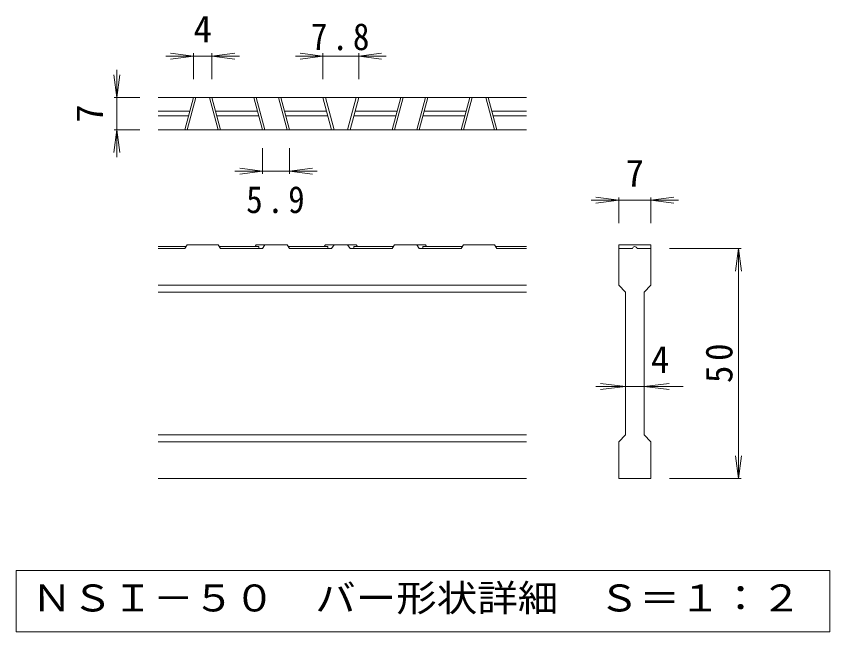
# Model space of a CAD drawing. Units: millimetres on the paper, enlarged 5 times, with parts at other scales. Extents: x -1349 to 1343, y -985 to 942.
# Drawn here: x -1348.8 to -907.1, y -837.5 to -503.1 of the extents above; entities that cross this region are included whole.
import ezdxf
from ezdxf.enums import TextEntityAlignment as Align

# ---------------------------------------------------------------- set-up
doc = ezdxf.new("R2010")
doc.units = ezdxf.units.MM
doc.header["$LTSCALE"] = 5
for name, color, linetype, lineweight in [('D-0', 7, 'Continuous', 9), ('D-2', 3, 'Continuous', 9), ('D-4', 7, 'Continuous', 9)]:
    doc.layers.add(name, color=color, linetype=linetype, lineweight=lineweight)
doc.styles.add('ＭＳ ゴシック', font='')
doc.styles.get('ＭＳ ゴシック').set_extended_font_data('MS Gothic')

msp = doc.modelspace()

# ---------------------------------------------------------------- linework, layer by layer
at = {"layer": 'D-0'}
msp.add_lwpolyline([(-1348.75, -804.274), (-1348.75, -837.5), (-907.096, -837.5), (-907.096, -804.274)], close=True, dxfattribs=at)
at = {"layer": 'D-2'}
for p, q in [((-1071.673, -547.274), (-1271.673, -547.274)), ((-1257.219, -564.774), (-1252.53, -547.274)), ((-1255.925, -564.774), (-1251.236, -547.274)), ((-1239.135, -564.774), (-1243.824, -547.274)), ((-1237.841, -564.774), (-1242.53, -547.274)), ((-1219.719, -547.274), (-1215.03, -564.774)), ((-1218.425, -547.274), (-1213.736, -564.774)), ((-1201.635, -564.774), (-1206.324, -547.274)), ((-1200.341, -564.774), (-1205.03, -547.274)), ((-1182.219, -547.274), (-1177.53, -564.774)), ((-1180.925, -547.274), (-1176.236, -564.774)), ((-1164.135, -547.274), (-1168.824, -564.774)), ((-1162.841, -547.274), (-1167.53, -564.774)), ((-1144.719, -564.774), (-1140.03, -547.274)), ((-1143.425, -564.774), (-1138.736, -547.274)), ((-1126.635, -547.274), (-1131.324, -564.774)), ((-1125.341, -547.274), (-1130.03, -564.774)), ((-1107.219, -564.774), (-1102.53, -547.274)), ((-1105.925, -564.774), (-1101.236, -547.274)), ((-1089.135, -564.774), (-1093.824, -547.274)), ((-1087.841, -564.774), (-1092.53, -547.274)), ((-1271.673, -554.774), (-1254.54, -554.774)), ((-1240.521, -554.774), (-1217.71, -554.774)), ((-1203.021, -554.774), (-1180.21, -554.774)), ((-1164.851, -554.774), (-1142.04, -554.774)), ((-1127.351, -554.774), (-1104.54, -554.774)), ((-1090.521, -554.774), (-1071.673, -554.774)), ((-1271.673, -557.274), (-1255.21, -557.274)), ((-1239.851, -557.274), (-1217.04, -557.274)), ((-1202.351, -557.274), (-1179.54, -557.274)), ((-1165.521, -557.274), (-1142.71, -557.274)), ((-1128.021, -557.274), (-1105.21, -557.274)), ((-1089.851, -557.274), (-1071.673, -557.274)), ((-1071.673, -564.774), (-1271.673, -564.774)), ((-1256.572, -628.274), (-1271.673, -628.274)), ((-1257.219, -629.274), (-1271.673, -629.274)), ((-1257.219, -629.274), (-1255.925, -627.274)), ((-1239.135, -627.274), (-1255.925, -627.274)), ((-1239.135, -627.274), (-1237.841, -629.274)), ((-1217.04, -628.274), (-1238.488, -628.274)), ((-1215.03, -629.274), (-1237.841, -629.274)), ((-1218.425, -627.274), (-1219.072, -628.274)), ((-1201.635, -627.274), (-1218.425, -627.274)), ((-1217.04, -628.274), (-1217.04, -629.274)), ((-1213.736, -627.274), (-1215.03, -629.274)), ((-1201.635, -627.274), (-1200.341, -629.274)), ((-1179.54, -628.274), (-1200.988, -628.274)), ((-1177.53, -629.274), (-1200.341, -629.274)), ((-1181.572, -628.274), (-1180.925, -627.274)), ((-1164.135, -627.274), (-1180.925, -627.274)), ((-1179.54, -628.274), (-1179.54, -629.274)), ((-1177.53, -629.274), (-1176.236, -627.274)), ((-1168.824, -627.274), (-1167.53, -629.274)), ((-1144.719, -629.274), (-1167.53, -629.274)), ((-1165.521, -628.274), (-1165.521, -629.274)), ((-1144.072, -628.274), (-1165.521, -628.274)), ((-1163.488, -628.274), (-1164.135, -627.274)), ((-1143.425, -627.274), (-1144.719, -629.274)), ((-1143.425, -627.274), (-1126.635, -627.274)), ((-1131.324, -627.274), (-1130.03, -629.274)), ((-1107.219, -629.274), (-1130.03, -629.274)), ((-1128.021, -628.274), (-1106.572, -628.274)), ((-1128.021, -628.274), (-1128.021, -629.274)), ((-1126.635, -627.274), (-1125.988, -628.274)), ((-1105.925, -627.274), (-1107.219, -629.274)), ((-1105.925, -627.274), (-1089.135, -627.274)), ((-1087.841, -629.274), (-1089.135, -627.274)), ((-1088.488, -628.274), (-1071.673, -628.274)), ((-1087.841, -629.274), (-1071.673, -629.274)), ((-1021.673, -627.274), (-1021.673, -629.274)), ((-1021.673, -649.274), (-1021.673, -629.274)), ((-1021.673, -629.274), (-1014.173, -629.274)), ((-1012.948, -628.274), (-1012.898, -628.274)), ((-1011.673, -629.274), (-1004.173, -629.274)), ((-1004.173, -629.274), (-1004.173, -649.274)), ((-1071.673, -649.274), (-1271.673, -649.274)), ((-1071.673, -653.024), (-1271.673, -653.024)), ((-1021.673, -649.274), (-1017.923, -653.024)), ((-1017.923, -730.524), (-1017.923, -653.024)), ((-1007.923, -653.024), (-1004.173, -649.274)), ((-1007.923, -653.024), (-1007.923, -730.524)), ((-1071.673, -730.524), (-1271.673, -730.524)), ((-1021.673, -734.274), (-1017.923, -730.524)), ((-1007.923, -730.524), (-1004.173, -734.274)), ((-1071.673, -734.274), (-1271.673, -734.274)), ((-1021.673, -754.274), (-1021.673, -734.274)), ((-1004.173, -734.274), (-1004.173, -754.274)), ((-1071.673, -754.274), (-1271.673, -754.274)), ((-1004.173, -754.274), (-1021.673, -754.274))]:
    msp.add_line(p, q, dxfattribs=at)
msp.add_lwpolyline([(-1021.673, -627.274), (-1004.173, -627.274), (-1004.173, -629.274)], dxfattribs=at)
for centre, start, end in [((-1012.948, -629.524), 90, 168.46303), ((-1012.898, -629.524), 11.53696, 90)]:
    msp.add_arc(centre, 1.25, start, end, dxfattribs=at)
at = {"layer": 'D-4'}
for p, q in [((-1252.53, -524.774), (-1267.53, -524.774)), ((-1252.53, -524.774), (-1264.923, -523.142)), ((-1252.53, -524.774), (-1264.923, -526.406)), ((-1252.53, -523.274), (-1252.53, -537.274)), ((-1252.53, -524.774), (-1242.53, -524.774)), ((-1242.53, -524.774), (-1230.137, -523.142)), ((-1242.53, -523.274), (-1242.53, -537.274)), ((-1242.53, -524.774), (-1230.137, -526.406)), ((-1242.53, -524.774), (-1227.53, -524.774)), ((-1182.219, -524.774), (-1197.219, -524.774)), ((-1182.219, -524.774), (-1194.613, -523.142)), ((-1182.219, -524.774), (-1194.613, -526.406)), ((-1182.219, -523.274), (-1182.219, -537.274)), ((-1182.219, -524.774), (-1162.841, -524.774)), ((-1162.841, -524.774), (-1150.448, -523.142)), ((-1162.841, -523.274), (-1162.841, -537.274)), ((-1162.841, -524.774), (-1150.448, -526.406)), ((-1162.841, -524.774), (-1147.841, -524.774)), ((-1294.173, -547.274), (-1294.173, -532.274)), ((-1294.173, -547.274), (-1295.804, -534.881)), ((-1294.173, -547.274), (-1292.541, -534.881)), ((-1295.673, -547.274), (-1281.673, -547.274)), ((-1294.173, -547.274), (-1294.173, -564.774)), ((-1294.173, -564.774), (-1295.804, -577.167)), ((-1295.673, -564.774), (-1281.673, -564.774)), ((-1294.173, -564.774), (-1292.541, -577.167)), ((-1294.173, -564.774), (-1294.173, -579.774)), ((-1215.03, -588.774), (-1215.03, -574.774)), ((-1200.341, -588.774), (-1200.341, -574.774)), ((-1215.03, -587.274), (-1230.03, -587.274)), ((-1215.03, -587.274), (-1227.423, -585.643)), ((-1215.03, -587.274), (-1227.423, -588.906)), ((-1200.341, -587.274), (-1187.948, -588.906)), ((-1200.341, -587.274), (-1185.341, -587.274)), ((-1021.673, -603.024), (-1036.673, -603.024)), ((-1021.673, -603.024), (-1034.066, -601.393)), ((-1021.673, -603.024), (-1034.066, -604.656)), ((-1021.673, -601.524), (-1021.673, -615.524)), ((-1004.173, -603.024), (-1021.673, -603.024)), ((-1004.173, -603.024), (-991.78, -601.393)), ((-1004.173, -601.524), (-1004.173, -615.524)), ((-1004.173, -603.024), (-991.78, -604.656)), ((-1004.173, -603.024), (-989.173, -603.024)), ((-955.173, -629.274), (-994.173, -629.274)), ((-956.673, -629.274), (-958.305, -641.667)), ((-956.673, -629.274), (-955.041, -641.667)), ((-956.673, -754.274), (-956.673, -629.274)), ((-1017.923, -704.274), (-1034.173, -704.274)), ((-1017.923, -704.274), (-1031.566, -702.643)), ((-1017.923, -704.274), (-1031.566, -705.906)), ((-1007.923, -704.274), (-1017.923, -704.274)), ((-1007.923, -704.274), (-994.28, -702.643)), ((-1007.923, -704.274), (-994.28, -705.906)), ((-1007.923, -704.274), (-986.673, -704.274)), ((-956.673, -754.274), (-958.305, -741.881)), ((-956.673, -754.274), (-955.041, -741.881)), ((-955.173, -754.274), (-994.173, -754.274))]:
    msp.add_line(p, q, dxfattribs=at)
msp.add_lwpolyline([(-1215.03, -587.274), (-1200.341, -587.274), (-1187.948, -585.643)], dxfattribs=at)

# ---------------------------------------------------------------- texts
at = {"layer": 'D-0', "color": 2, "style": 'ＭＳ ゴシック', "width": 1.1}
msp.add_text('ＮＳＩ－５０\u3000バー形状詳細\u3000Ｓ＝１：２', height=14.66, dxfattribs=at).set_placement((-1340.423, -830.887), align=Align.BOTTOM_LEFT)
at = {"layer": 'D-4', "color": 2, "style": 'ＭＳ ゴシック'}
for s, p in [('4', (-1252.53, -521.774)), ('7', (-1017.923, -600.024)), ('4', (-1004.173, -701.274))]:
    msp.add_text(s, height=14.66, dxfattribs=at).set_placement(p, align=Align.BOTTOM_LEFT)
msp.add_text('7', height=14.66, rotation=90, dxfattribs=at).set_placement((-1297.173, -561.024), align=Align.BOTTOM_LEFT)
at = {"layer": 'D-4', "color": 2, "char_height": 14.66, "attachment_point": 7, "style": 'ＭＳ ゴシック'}
for s, insert in [('\\T1.27;\\W0.9;7.8', (-1188.78, -521.774)), ('\\T1.27;\\W0.9;5.9', (-1223.936, -610.274))]:
    msp.add_mtext(s, dxfattribs=dict(at, insert=insert))
at = {"layer": 'D-4', "color": 2, "insert": (-959.673, -702.399), "char_height": 14.66, "attachment_point": 7, "rotation": 90, "style": 'ＭＳ ゴシック'}
msp.add_mtext('\\T1.27;\\W0.95;50', dxfattribs=at)

doc.saveas('drawing.dxf')
